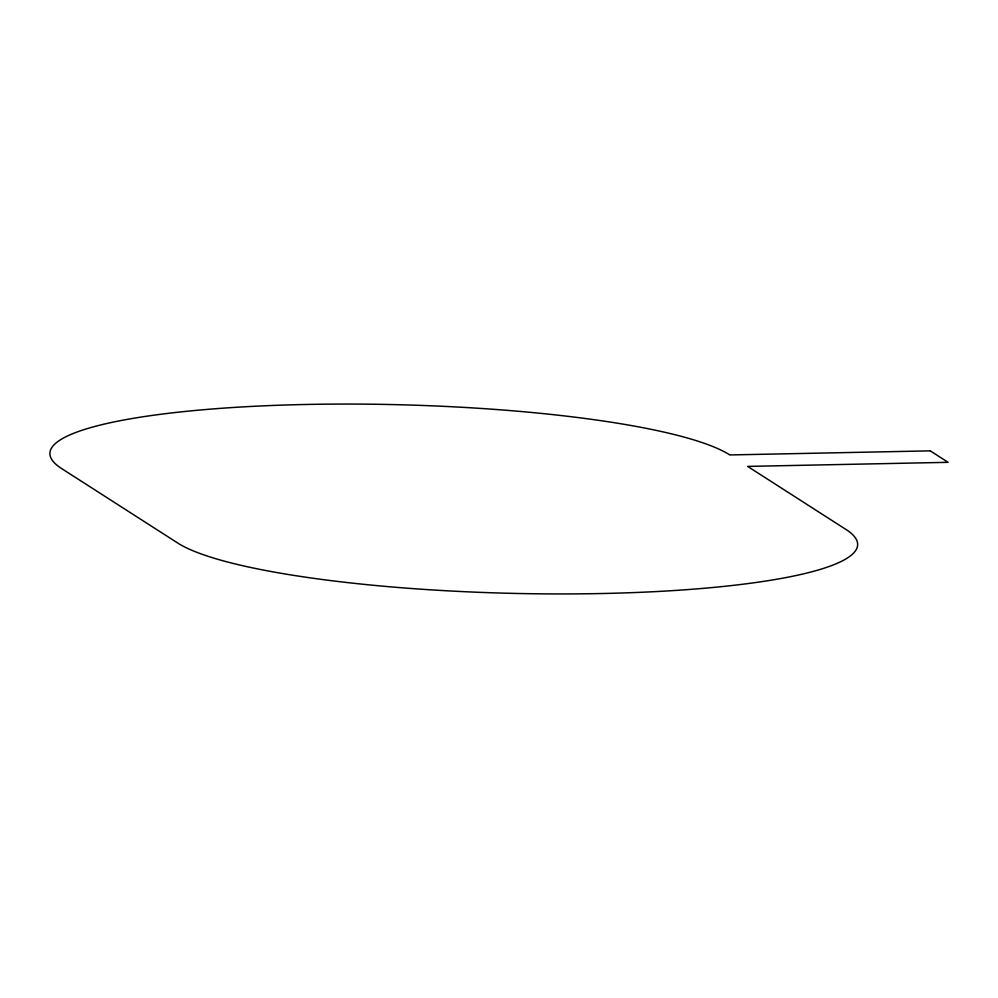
<?xml version="1.0" encoding="UTF-8"?>
<svg xmlns="http://www.w3.org/2000/svg" width="998" height="998" viewBox="0 0 998 998"><rect width="100%" height="100%" fill="white"/><g stroke="black" fill="none" stroke-linecap="round" stroke-linejoin="round"><path stroke-width="1.5" d="M930.236 450.859L729.788 454.951A345.907 57.098 1.4 0 0 306.386 404.464A345.907 57.098 1.4 0 0 61.639 468.573L177.756 543.049A345.907 57.098 1.4 0 0 601.145 593.536A345.907 57.098 1.4 0 0 845.905 529.427L747.652 466.403L948.1 462.324L930.236 450.859"/></g></svg>
